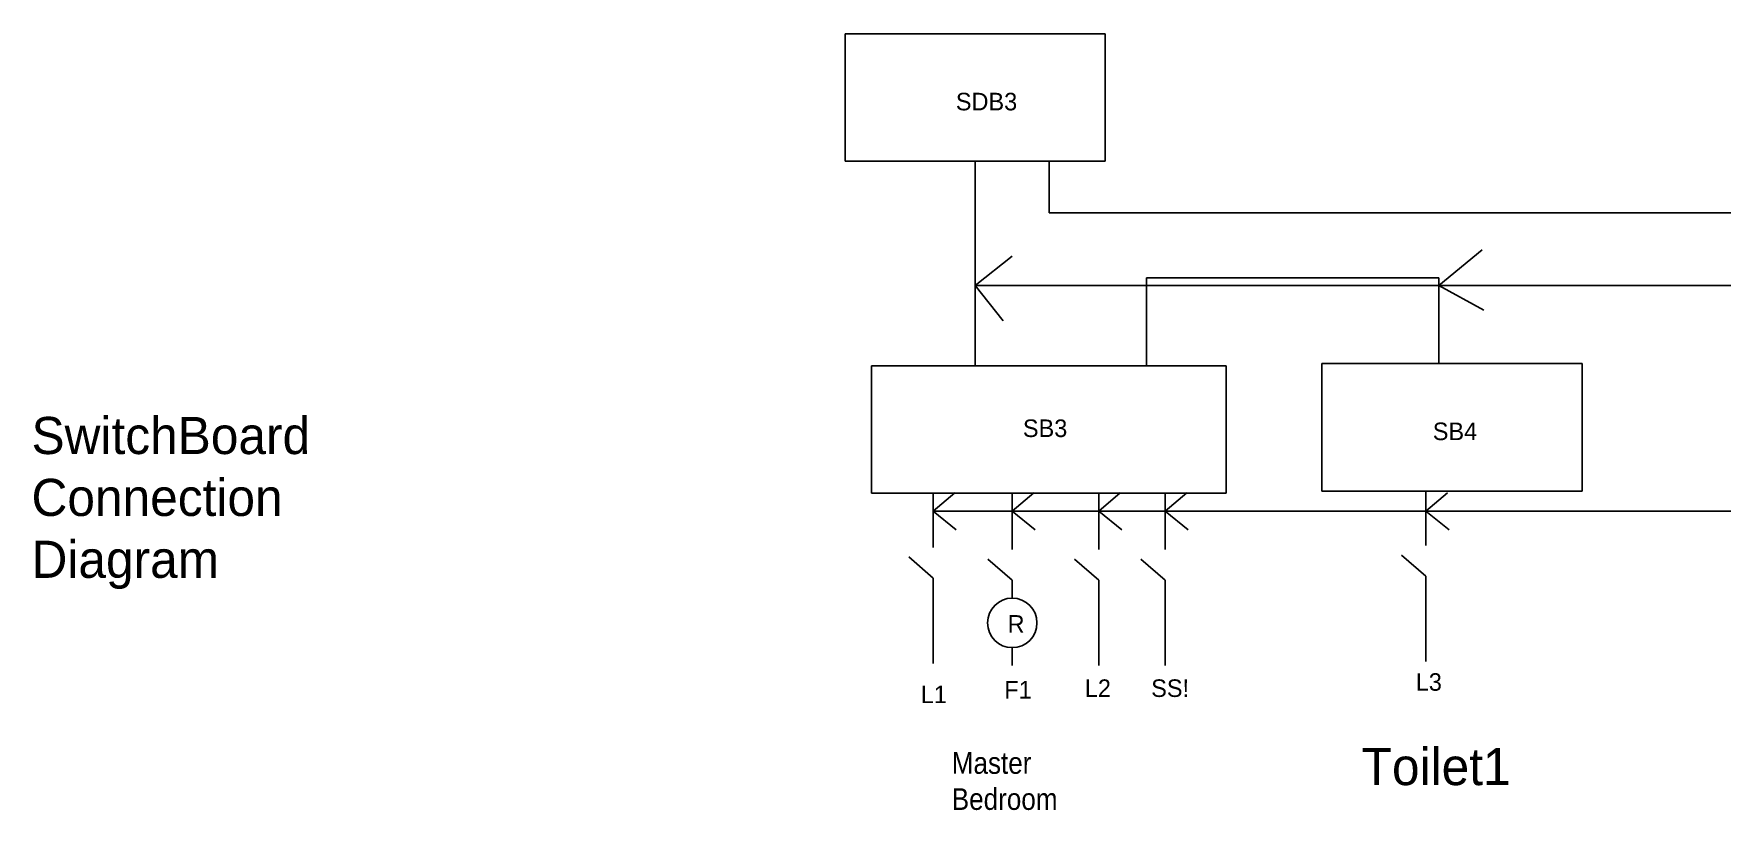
# Model space of a CAD drawing. Header units: inches. Extents: x -1005 to 2944, y -1440 to 1224.
# Drawn here: x -1005 to -459, y -307 to -56 of the extents above; entities that cross this region are included whole.
import ezdxf

# ---------------------------------------------------------------- set-up
doc = ezdxf.new("R2010")
doc.units = ezdxf.units.IN
doc.header["$LTSCALE"] = 30
doc.header["$MEASUREMENT"] = 0
doc.linetypes.add('HIDDEN', pattern=[0.375, 0.25, -0.125])
for name, color, linetype in [('ESDBconduit', 80, 'HIDDEN'), ('Sdb  text', 153, 'Continuous'), ('SDB wire', 106, 'Continuous'), ('wire size', 132, 'Continuous')]:
    doc.layers.add(name, color=color, linetype=linetype)

msp = doc.modelspace()

# ---------------------------------------------------------------- linework, layer by layer
at = {"layer": 'ESDBconduit', "color": 0, "linetype": 'ByBlock'}
for p, q in [((-742.5, -56.18), (-658.43, -56.18)), ((-742.5, -56.18), (-742.5, -97.39)), ((-658.43, -56.18), (-658.43, -97.39)), ((-658.43, -97.39), (-742.5, -97.39)), ((-734, -163.48), (-734, -204.69)), ((-734, -163.48), (-619.28, -163.48)), ((-619.28, -163.48), (-619.28, -204.69)), ((-588.32, -162.74), (-504.25, -162.74)), ((-588.32, -162.74), (-588.32, -203.95)), ((-504.25, -162.74), (-504.25, -203.95)), ((-619.28, -204.69), (-734, -204.69)), ((-504.25, -203.95), (-588.32, -203.95))]:
    msp.add_line(p, q, dxfattribs=at)
at = {"layer": 'SDB wire'}
for p, q in [((-700.46, -97.39), (-700.46, -163.48)), ((-676.5, -97.39), (-676.5, -114)), ((-676.5, -114), (342.5, -114)), ((-645, -163.48), (-645, -135)), ((-645, -135), (-550.5, -135)), ((-550.5, -135), (-550.5, -162.74)), ((-714.01, -222.19), (-714.01, -204.69)), ((-688.45, -222.86), (-688.45, -204.45)), ((-660.47, -222.86), (-660.47, -204.45)), ((-639, -222.86), (-639, -204.45)), ((-554.71, -221.57), (-554.71, -203.95)), ((-714.01, -232.08), (-721.86, -225.26)), ((-688.45, -232.75), (-696.3, -225.93)), ((-660.47, -232.75), (-668.32, -225.93)), ((-639, -232.75), (-646.85, -225.93)), ((-554.71, -231.46), (-562.56, -224.64)), ((-714.01, -259.69), (-714.01, -232.08)), ((-688.45, -238.56), (-688.45, -232.75)), ((-660.47, -260.36), (-660.47, -232.75)), ((-639, -260.36), (-639, -232.75)), ((-554.71, -259.07), (-554.71, -231.46)), ((-688.45, -260.36), (-688.45, -254.56))]:
    msp.add_line(p, q, dxfattribs=at)
msp.add_circle((-688.45, -246.56), 8, dxfattribs=at)
at = {"layer": 'wire size'}
for p, q in [((-700.46, -137.5), (-688.5, -128)), ((-688.5, -128), (-700.46, -137.5)), ((-550.5, -137.5), (-536.5, -126)), ((-536.5, -126), (-550.5, -137.5)), ((424.5, -137.5), (-700.46, -137.5)), ((-700.46, -137.5), (-691.35, -148.97)), ((-550.5, -137.5), (-536, -145.5)), ((-714.01, -210.5), (-707.05, -204.5)), ((-688.45, -210.5), (-681.49, -204.5)), ((-660.47, -210.5), (-653.51, -204.5)), ((-639, -210.5), (-632.04, -204.5)), ((-554.71, -210.5), (-547.75, -204.5)), ((-714.01, -210.5), (426, -210.5)), ((-714.01, -210.5), (-706.55, -216.5)), ((-688.45, -210.5), (-680.99, -216.5)), ((-660.47, -210.5), (-653.01, -216.5)), ((-639, -210.5), (-631.54, -216.5)), ((-554.71, -210.5), (-547.25, -216.5))]:
    msp.add_line(p, q, dxfattribs=at)

# ---------------------------------------------------------------- texts
at = {"layer": 'Sdb  text', "attachment_point": 1}
for s, insert, char_height, width in [('SDB3', (-706.68, -75.25), 5.677, 13.6809), ('SwitchBoard Connection Diagram', (-1005.5, -180), 12, 50.521), ('SB3', (-685, -180.82), 5.677, 13.6809), ('SB4', (-552.5, -181.82), 5.677, 13.6809), ('R', (-689.95, -244.06), 5.68, 13.6809), ('L1', (-718, -266.82), 5.677, 13.6809), ('F1', (-691, -265.32), 5.677, 13.6809), ('L2', (-665, -264.82), 5.677, 13.6809), ('SS!', (-643.53, -264.82), 5.677, 13.6809), ('L3', (-558, -262.82), 5.677, 13.6809), ('{\\W0.9;Master\\PBedroom}', (-708, -288.33), 7, 121.8974), ('Toilet1', (-575.5, -287), 12, 50.521)]:
    msp.add_mtext(s, dxfattribs=dict(at, insert=insert, char_height=char_height, width=width))

doc.saveas('drawing.dxf')
